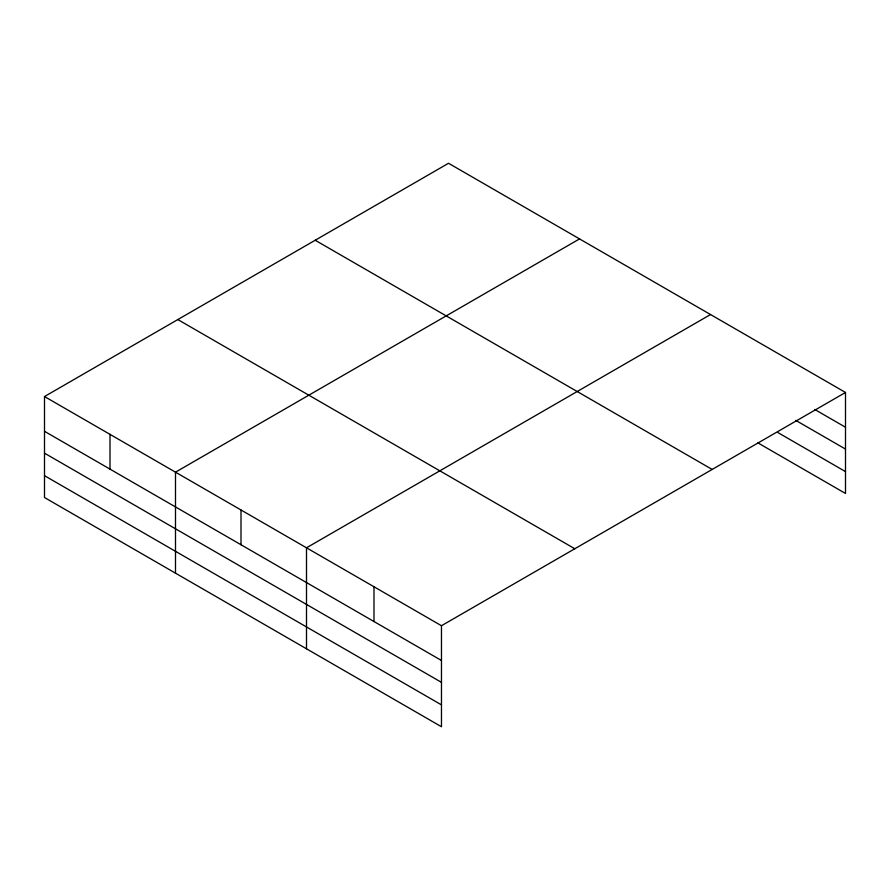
<?xml version="1.0" encoding="UTF-8"?>
<svg xmlns="http://www.w3.org/2000/svg" width="890" height="890" viewBox="0 0 890 890"><rect width="100%" height="100%" fill="white"/><g stroke="black" fill="none" stroke-linecap="round" stroke-linejoin="round"><path stroke-width="1.33" d="M845.5 392.468L441.473 625.726L441.473 726.73L44.5 497.532L44.5 396.54L448.527 163.27L845.5 392.468L845.5 493.461L757.891 442.875M579.535 238.909L175.497 472.178L175.497 573.171M710.531 314.537L306.505 547.806L306.505 648.799M814.717 409.456L845.5 427.233M795.771 420.38L845.5 449.083M778.016 432.64L845.5 471.6M315.205 240.256L712.167 469.442M177.833 319.566L574.795 548.752M44.5 396.54L441.473 625.726M44.5 431.305L441.473 660.491M44.5 453.166L441.473 682.352M44.5 475.683L441.473 704.869M373.989 586.766L373.989 621.531M241.001 509.992L241.001 544.758M110.004 434.353L110.004 469.119"/></g></svg>
